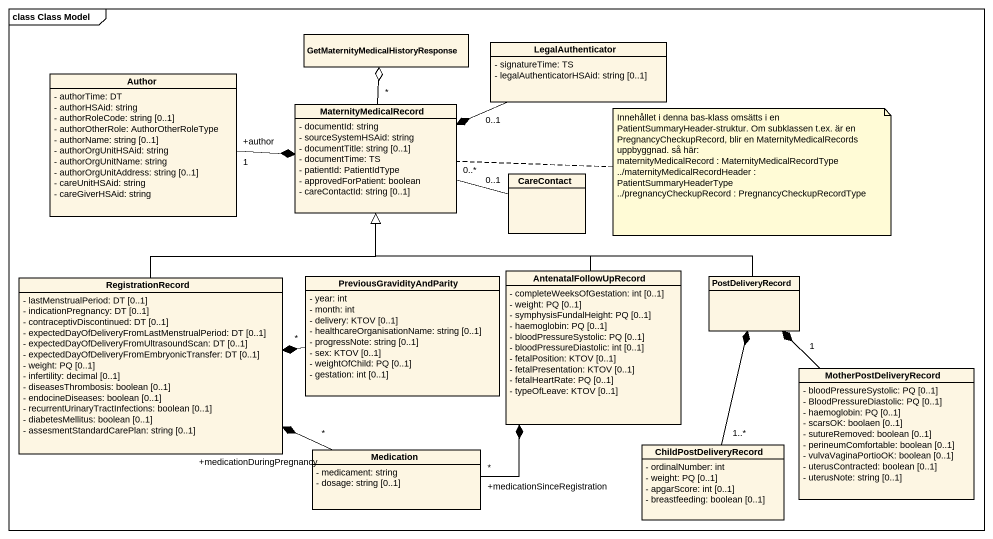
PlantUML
@startuml
mainframe class Class Model
hide circle
hide empty members
skinparam classAttributeIconSize 0
class "GetMaternityMedicalHistoryResponse" as GetMaternityMedicalHistoryRe
class Author {
  - authorTime: DT
  - authorHSAid: string
  - authorRoleCode: string [0..1]
  - authorOtherRole: AuthorOtherRoleType
  - authorName: string [0..1]
  - authorOrgUnitHSAid: string
  - authorOrgUnitName: string
  - authorOrgUnitAddress: string [0..1]
  - careUnitHSAid: string
  - careGiverHSAid: string
}
class LegalAuthenticator {
  - signatureTime: TS
  - legalAuthenticatorHSAid: string [0..1]
}
class MaternityMedicalRecord {
  - documentId: string
  - sourceSystemHSAid: string
  - documentTitle: string [0..1]
  - documentTime: TS
  - patientId: PatientIdType
  - approvedForPatient: boolean
  - careContactId: string [0..1]
}
class CareContact
class AntenatalFollowUpRecord {
  - completeWeeksOfGestation: int [0..1]
  - weight: PQ [0..1]
  - symphysisFundalHeight: PQ [0..1]
  - haemoglobin: PQ [0..1]
  - bloodPressureSystolic: PQ [0..1]
  - bloodPressureDiastolic: int [0..1]
  - fetalPosition: KTOV [0..1]
  - fetalPresentation: KTOV [0..1]
  - fetalHeartRate: PQ [0..1]
  - typeOfLeave: KTOV [0..1]
}
class RegistrationRecord {
  - lastMenstrualPeriod: DT [0..1]
  - indicationPregnancy: DT [0..1]
  - contraceptivDiscontinued: DT [0..1]
  - expectedDayOfDeliveryFromLastMenstrualPeriod: DT [0..1]
  - expectedDayOfDeliveryFromUltrasoundScan: DT [0..1]
  - expectedDayOfDeliveryFromEmbryonicTransfer: DT [0..1]
  - weight: PQ [0..1]
  - infertility: decimal [0..1]
  - diseasesThrombosis: boolean [0..1]
  - endocineDiseases: boolean [0..1]
  - recurrentUrinaryTractInfections: boolean [0..1]
  - diabetesMellitus: boolean [0..1]
  - assesmentStandardCarePlan: string [0..1]
}
class PreviousGravidityAndParity {
  - year: int
  - month: int
  - delivery: KTOV [0..1]
  - healthcareOrganisationName: string [0..1]
  - progressNote: string [0..1]
  - sex: KTOV [0..1]
  - weightOfChild: PQ [0..1]
  - gestation: int [0..1]
}
class PostDeliveryRecord
class MotherPostDeliveryRecord {
  - bloodPressureSystolic: PQ [0..1]
  - BloodPressureDiastolic: PQ [0..1]
  - haemoglobin: PQ [0..1]
  - scarsOK: boolaen [0..1]
  - sutureRemoved: boolean [0..1]
  - perineumComfortable: boolean [0..1]
  - vulvaVaginaPortioOK: boolean [0..1]
  - uterusContracted: boolean [0..1]
  - uterusNote: string [0..1]
}
class Medication {
  - medicament: string
  - dosage: string [0..1]
}
class ChildPostDeliveryRecord {
  - ordinalNumber: int
  - weight: PQ [0..1]
  - apgarScore: int [0..1]
  - breastfeeding: boolean [0..1]
}
Author "+author\n1" -right-* MaternityMedicalRecord
LegalAuthenticator "0..1" -left-* MaternityMedicalRecord
MaternityMedicalRecord "*" -up-o GetMaternityMedicalHistoryRe
MaternityMedicalRecord "0..*" -right- "0..1" CareContact
AntenatalFollowUpRecord -up-|> MaternityMedicalRecord
RegistrationRecord -up-|> MaternityMedicalRecord
PreviousGravidityAndParity "*" -left-* RegistrationRecord
PostDeliveryRecord -left-|> MaternityMedicalRecord
MotherPostDeliveryRecord "1" -up-* PostDeliveryRecord
Medication "+medicationSinceRegistration\n*" -up-* AntenatalFollowUpRecord
Medication "+medicationDuringPregnancy\n*" -left-* RegistrationRecord
ChildPostDeliveryRecord "1..*" -up-* PostDeliveryRecord
note right of MaternityMedicalRecord
  Innehållet i denna bas-klass omsätts i en PatientSummaryHeader-struktur. Om subklassen t.ex. är en PregnancyCheckupRecord, blir en MaternityMedicalRecords uppbyggnad. så här:
  maternityMedicalRecord : MaternityMedicalRecordType
  ~../maternityMedicalRecordHeader : PatientSummaryHeaderType
  ~../pregnancyCheckupRecord : PregnancyCheckupRecordType
end note
@enduml
